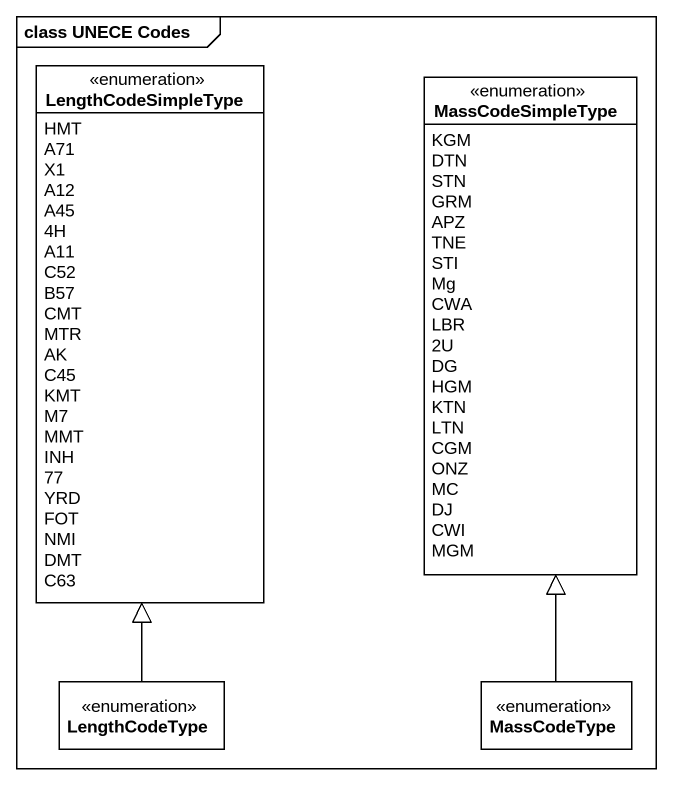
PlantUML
@startuml
mainframe class UNECE Codes
hide circle
hide empty members
enum LengthCodeSimpleType {
  HMT
  A71
  X1
  A12
  A45
  4H
  A11
  C52
  B57
  CMT
  MTR
  AK
  C45
  KMT
  M7
  MMT
  INH
  77
  YRD
  FOT
  NMI
  DMT
  C63
}
enum MassCodeSimpleType {
  KGM
  DTN
  STN
  GRM
  APZ
  TNE
  STI
  Mg
  CWA
  LBR
  2U
  DG
  HGM
  KTN
  LTN
  CGM
  ONZ
  MC
  DJ
  CWI
  MGM
}
enum LengthCodeType
enum MassCodeType
LengthCodeType -up-|> LengthCodeSimpleType
MassCodeType -up-|> MassCodeSimpleType
@enduml
